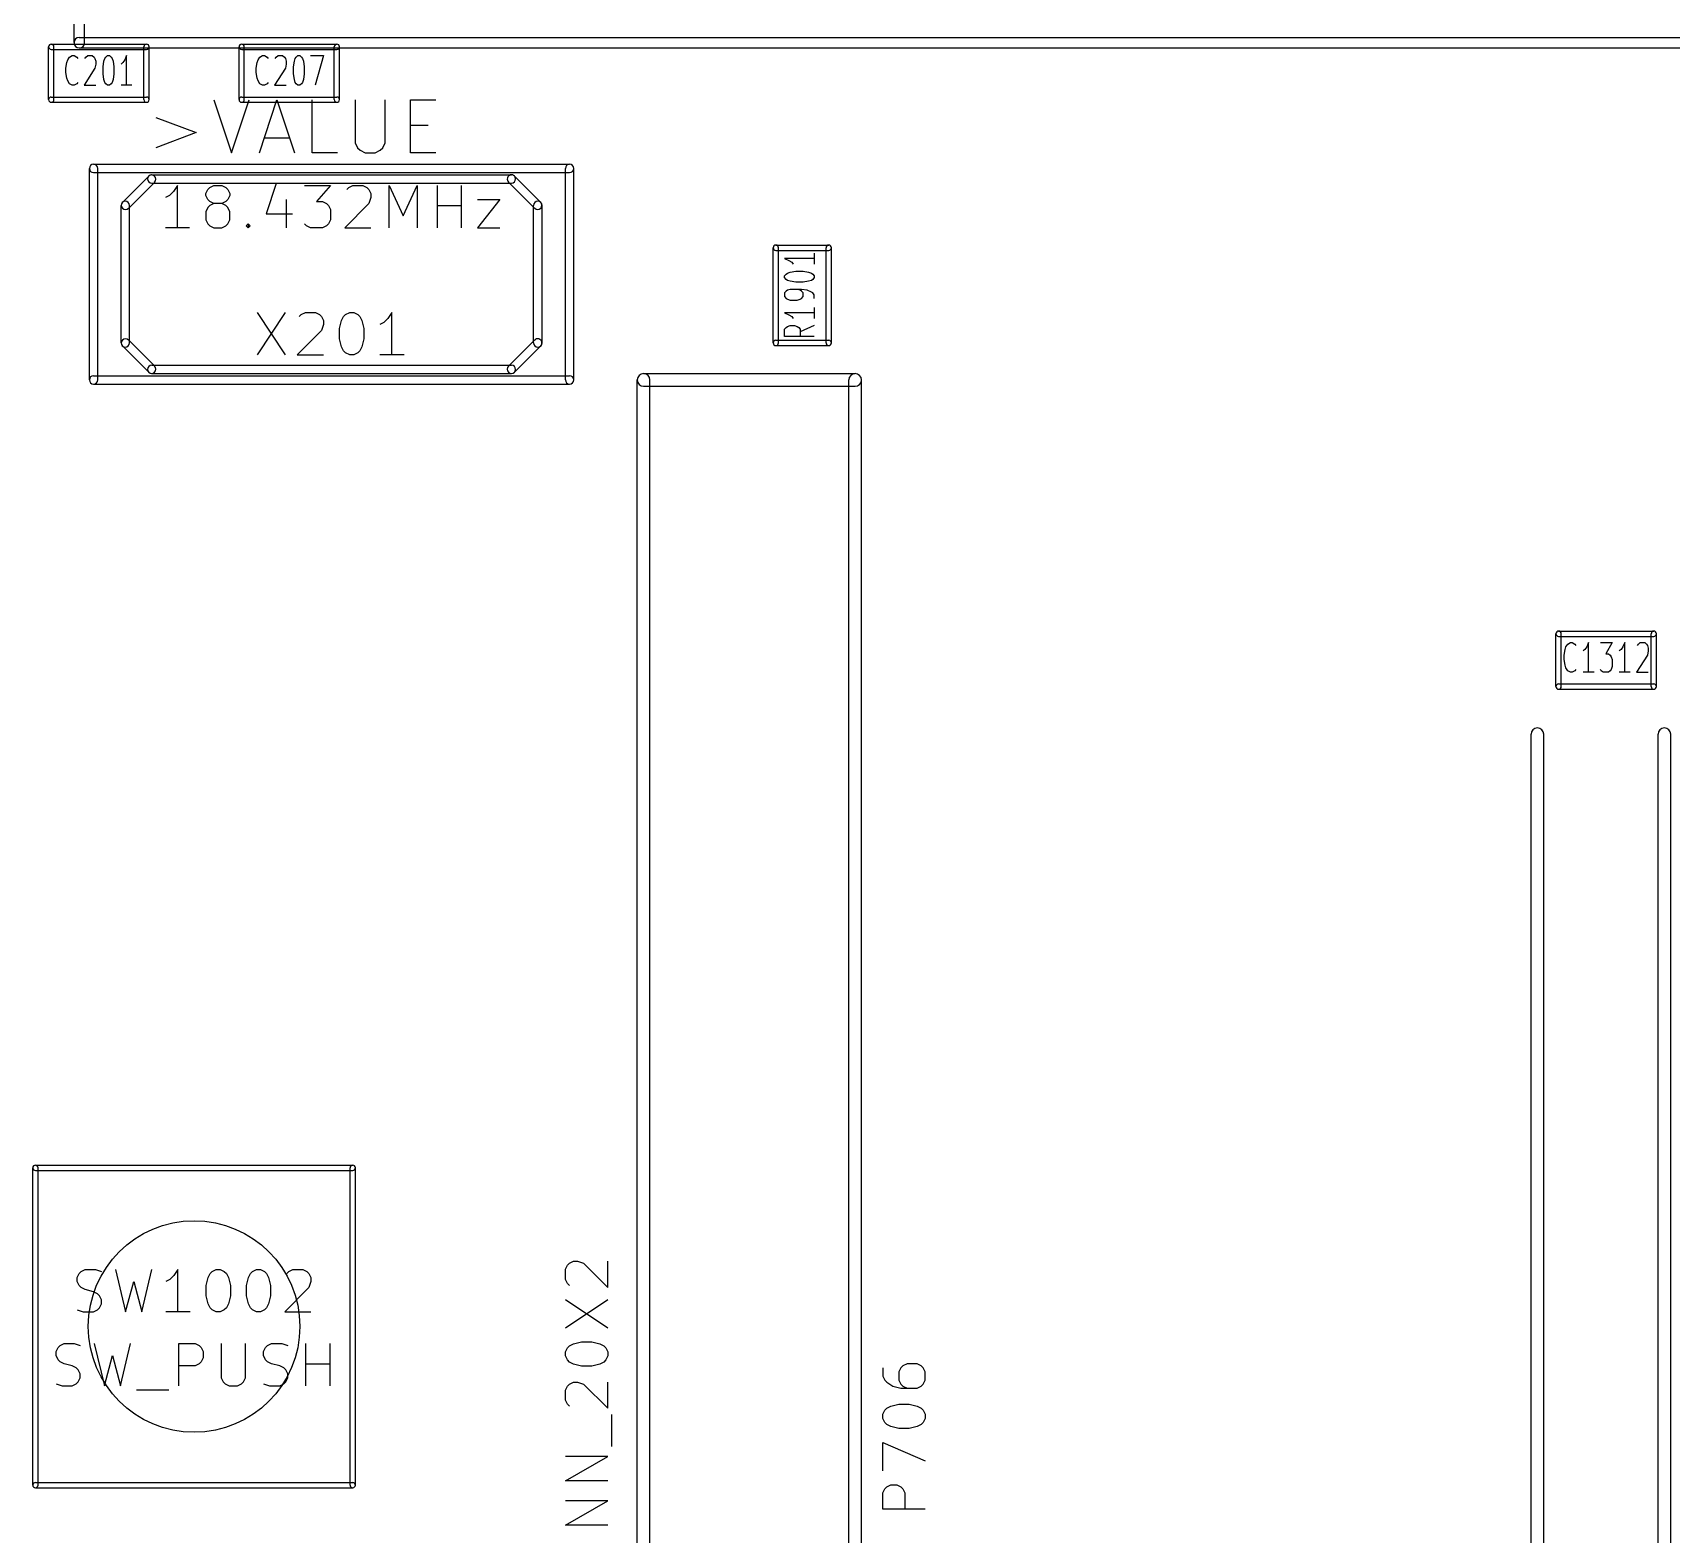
# Model space of a CAD drawing. Extents: x -29274 to 69862, y 23709 to 162744.
# Drawn here: x 26375 to 41865, y 35556 to 49752 of the extents above; entities that cross this region are included whole.
import ezdxf

# ---------------------------------------------------------------- set-up
doc = ezdxf.new("R2010")
doc.units = 0
doc.layers.add('BLACK', color=1, linetype='CONTINUOUS')

msp = doc.modelspace()

# ---------------------------------------------------------------- linework, layer by layer
at = {"layer": 'BLACK'}
for p, q in [((26765, 49659), (26765, 66981)), ((26865, 49659), (26865, 66981)), ((26525, 49120), (26525, 49620)), ((26550, 49645), (27450, 49645)), ((26550, 49595), (27450, 49595)), ((26575, 49120), (26575, 49620)), ((26815, 49709), (59885, 49709)), ((26815, 49609), (59885, 49609)), ((27425, 49120), (27425, 49620)), ((27475, 49120), (27475, 49620)), ((28325, 49120), (28325, 49620)), ((28350, 49645), (29250, 49645)), ((28350, 49595), (29250, 49595)), ((28375, 49120), (28375, 49620)), ((29225, 49120), (29225, 49620)), ((29275, 49120), (29275, 49620)), ((26688, 49417), (26697, 49470)), ((26688, 49377), (26688, 49417)), ((26697, 49470), (26705, 49497)), ((26705, 49497), (26723, 49523)), ((26723, 49523), (26748, 49537)), ((26748, 49537), (26765, 49537)), ((26765, 49537), (26791, 49523)), ((26791, 49523), (26800, 49510)), ((26963, 49417), (26860, 49257)), ((26868, 49510), (26877, 49523)), ((26877, 49523), (26894, 49537)), ((26894, 49537), (26937, 49537)), ((26937, 49537), (26954, 49523)), ((26954, 49523), (26963, 49510)), ((26963, 49510), (26971, 49483)), ((26971, 49457), (26963, 49417)), ((26971, 49483), (26971, 49457)), ((27039, 49430), (27048, 49483)), ((27039, 49363), (27039, 49430)), ((27048, 49483), (27056, 49510)), ((27056, 49510), (27065, 49523)), ((27065, 49523), (27082, 49537)), ((27082, 49537), (27099, 49537)), ((27099, 49537), (27116, 49523)), ((27116, 49523), (27125, 49510)), ((27125, 49510), (27134, 49483)), ((27134, 49483), (27142, 49430)), ((27142, 49430), (27142, 49363)), ((27227, 49470), (27210, 49457)), ((27245, 49497), (27227, 49470)), ((27262, 49537), (27245, 49497)), ((27262, 49257), (27262, 49537)), ((28488, 49417), (28497, 49470)), ((28488, 49377), (28488, 49417)), ((28497, 49470), (28505, 49497)), ((28505, 49497), (28523, 49523)), ((28523, 49523), (28548, 49537)), ((28548, 49537), (28565, 49537)), ((28565, 49537), (28591, 49523)), ((28591, 49523), (28600, 49510)), ((28763, 49417), (28660, 49257)), ((28668, 49510), (28677, 49523)), ((28677, 49523), (28694, 49537)), ((28694, 49537), (28737, 49537)), ((28737, 49537), (28754, 49523)), ((28754, 49523), (28763, 49510)), ((28763, 49510), (28771, 49483)), ((28771, 49457), (28763, 49417)), ((28771, 49483), (28771, 49457)), ((28839, 49430), (28848, 49483)), ((28839, 49363), (28839, 49430)), ((28848, 49483), (28856, 49510)), ((28856, 49510), (28865, 49523)), ((28865, 49523), (28882, 49537)), ((28882, 49537), (28899, 49537)), ((28899, 49537), (28916, 49523)), ((28916, 49523), (28925, 49510)), ((28925, 49510), (28934, 49483)), ((28934, 49483), (28942, 49430)), ((28942, 49430), (28942, 49363)), ((29002, 49537), (29122, 49537)), ((29122, 49537), (29045, 49257)), ((26697, 49323), (26688, 49377)), ((26705, 49297), (26697, 49323)), ((26723, 49270), (26705, 49297)), ((26748, 49257), (26723, 49270)), ((26791, 49270), (26765, 49257)), ((26800, 49283), (26791, 49270)), ((27048, 49310), (27039, 49363)), ((27056, 49283), (27048, 49310)), ((27065, 49270), (27056, 49283)), ((27082, 49257), (27065, 49270)), ((27116, 49270), (27099, 49257)), ((27125, 49283), (27116, 49270)), ((27134, 49310), (27125, 49283)), ((27142, 49363), (27134, 49310)), ((28497, 49323), (28488, 49377)), ((28505, 49297), (28497, 49323)), ((28523, 49270), (28505, 49297)), ((28548, 49257), (28523, 49270)), ((28591, 49270), (28565, 49257)), ((28600, 49283), (28591, 49270)), ((28848, 49310), (28839, 49363)), ((28856, 49283), (28848, 49310)), ((28865, 49270), (28856, 49283)), ((28882, 49257), (28865, 49270)), ((28916, 49270), (28899, 49257)), ((28925, 49283), (28916, 49270)), ((28934, 49310), (28925, 49283)), ((28942, 49363), (28934, 49310)), ((26550, 49145), (27450, 49145)), ((26765, 49257), (26748, 49257)), ((26860, 49257), (26971, 49257)), ((27099, 49257), (27082, 49257)), ((27313, 49257), (27210, 49257)), ((28088, 49118), (28254, 48618)), ((28254, 48618), (28421, 49118)), ((28350, 49145), (29250, 49145)), ((28517, 48618), (28683, 49118)), ((28565, 49257), (28548, 49257)), ((28660, 49257), (28771, 49257)), ((28683, 49118), (28850, 48618)), ((28899, 49257), (28882, 49257)), ((29017, 48618), (29017, 49118)), ((29422, 49118), (29422, 48713)), ((29708, 48713), (29708, 49118)), ((29946, 48618), (29946, 49118)), ((29946, 49118), (30184, 49118)), ((26550, 49095), (27450, 49095)), ((27540, 48951), (27921, 48808)), ((28350, 49095), (29250, 49095)), ((27921, 48808), (27540, 48665)), ((29946, 48880), (30113, 48880)), ((28564, 48760), (28802, 48760)), ((29422, 48713), (29446, 48665)), ((29446, 48665), (29470, 48641)), ((29470, 48641), (29517, 48618)), ((29613, 48618), (29660, 48641)), ((29660, 48641), (29684, 48665)), ((29684, 48665), (29708, 48713)), ((26950, 48510), (31450, 48510)), ((29255, 48618), (29017, 48618)), ((29517, 48618), (29613, 48618)), ((30184, 48618), (29946, 48618)), ((26910, 46470), (26910, 48470)), ((26950, 48430), (31450, 48430)), ((26990, 46470), (26990, 48470)), ((27471, 48398), (27222, 48149)), ((27528, 48341), (27279, 48092)), ((27500, 48410), (30900, 48410)), ((27500, 48330), (30900, 48330)), ((31121, 48092), (30872, 48341)), ((31178, 48149), (30929, 48398)), ((31410, 46470), (31410, 48470)), ((31490, 46470), (31490, 48470)), ((27667, 48213), (27629, 48194)), ((27705, 48251), (27667, 48213)), ((27743, 48308), (27705, 48251)), ((27743, 47908), (27743, 48308)), ((28010, 48232), (28029, 48270)), ((28010, 48213), (28010, 48232)), ((28029, 48175), (28010, 48213)), ((28029, 48270), (28048, 48289)), ((28048, 48156), (28029, 48175)), ((28048, 48289), (28086, 48308)), ((28086, 48308), (28163, 48308)), ((28163, 48308), (28201, 48289)), ((28201, 48289), (28220, 48270)), ((28220, 48175), (28201, 48156)), ((28220, 48270), (28239, 48232)), ((28239, 48213), (28220, 48175)), ((28239, 48232), (28239, 48213)), ((28676, 48327), (28581, 48041)), ((28772, 48175), (28772, 47908)), ((28943, 48308), (29191, 48308)), ((29191, 48308), (29057, 48156)), ((29343, 48270), (29362, 48289)), ((29362, 48289), (29400, 48308)), ((29400, 48308), (29496, 48308)), ((29496, 48308), (29534, 48289)), ((29534, 48289), (29553, 48270)), ((29553, 48270), (29572, 48232)), ((29572, 48194), (29553, 48137)), ((29572, 48232), (29572, 48194)), ((29743, 47908), (29743, 48308)), ((29743, 48308), (29877, 48022)), ((29877, 48022), (30010, 48308)), ((30010, 48308), (30010, 47908)), ((30200, 47908), (30200, 48308)), ((30429, 47908), (30429, 48308)), ((30581, 48175), (30791, 48175)), ((30791, 48175), (30581, 47908)), ((27210, 46820), (27210, 48120)), ((27290, 46820), (27290, 48120)), ((28029, 48099), (28010, 48060)), ((28010, 48060), (28010, 47984)), ((28048, 48118), (28029, 48099)), ((28086, 48137), (28048, 48156)), ((28086, 48137), (28048, 48118)), ((28163, 48137), (28086, 48137)), ((28201, 48156), (28163, 48137)), ((28201, 48118), (28163, 48137)), ((28220, 48099), (28201, 48118)), ((28239, 48060), (28220, 48099)), ((28239, 47984), (28239, 48060)), ((28581, 48041), (28829, 48041)), ((29057, 48156), (29115, 48156)), ((29115, 48156), (29153, 48137)), ((29153, 48137), (29172, 48118)), ((29172, 48118), (29191, 48080)), ((29191, 48080), (29191, 47984)), ((29553, 48137), (29324, 47908)), ((30200, 48118), (30429, 48118)), ((31110, 46820), (31110, 48120)), ((31190, 46820), (31190, 48120)), ((27858, 47908), (27629, 47908)), ((28010, 47984), (28029, 47946)), ((28029, 47946), (28048, 47927)), ((28048, 47927), (28086, 47908)), ((28086, 47908), (28163, 47908)), ((28163, 47908), (28201, 47927)), ((28201, 47927), (28220, 47946)), ((28220, 47946), (28239, 47984)), ((28391, 47927), (28410, 47946)), ((28410, 47908), (28391, 47927)), ((28410, 47946), (28429, 47927)), ((28410, 47946), (28410, 47908)), ((28429, 47927), (28410, 47908)), ((28962, 47927), (28943, 47946)), ((29000, 47908), (28962, 47927)), ((29115, 47908), (29000, 47908)), ((29153, 47927), (29115, 47908)), ((29172, 47946), (29153, 47927)), ((29191, 47984), (29172, 47946)), ((29324, 47908), (29572, 47908)), ((30581, 47908), (30791, 47908)), ((33375, 46820), (33375, 47720)), ((33400, 47745), (33900, 47745)), ((33425, 46820), (33425, 47720)), ((33875, 46820), (33875, 47720)), ((33925, 46820), (33925, 47720)), ((33400, 47695), (33900, 47695)), ((33763, 47617), (33483, 47617)), ((33483, 47617), (33523, 47600)), ((33523, 47600), (33550, 47582)), ((33550, 47582), (33563, 47565)), ((33763, 47668), (33763, 47565)), ((33483, 47454), (33497, 47471)), ((33483, 47437), (33483, 47454)), ((33497, 47420), (33483, 47437)), ((33497, 47471), (33510, 47480)), ((33510, 47411), (33497, 47420)), ((33510, 47480), (33537, 47489)), ((33537, 47403), (33510, 47411)), ((33537, 47489), (33590, 47497)), ((33590, 47394), (33537, 47403)), ((33590, 47497), (33657, 47497)), ((33657, 47497), (33710, 47489)), ((33710, 47403), (33657, 47394)), ((33710, 47489), (33737, 47480)), ((33737, 47411), (33710, 47403)), ((33737, 47480), (33750, 47471)), ((33750, 47420), (33737, 47411)), ((33750, 47471), (33763, 47454)), ((33763, 47437), (33750, 47420)), ((33763, 47454), (33763, 47437)), ((33497, 47309), (33483, 47292)), ((33483, 47292), (33483, 47258)), ((33483, 47258), (33497, 47240)), ((33510, 47318), (33497, 47309)), ((33537, 47326), (33510, 47318)), ((33643, 47326), (33537, 47326)), ((33657, 47394), (33590, 47394)), ((33630, 47318), (33603, 47326)), ((33643, 47309), (33630, 47318)), ((33697, 47318), (33643, 47326)), ((33657, 47292), (33643, 47309)), ((33643, 47240), (33657, 47258)), ((33657, 47258), (33657, 47292)), ((33737, 47300), (33697, 47318)), ((33750, 47292), (33737, 47300)), ((33763, 47275), (33750, 47292)), ((33763, 47240), (33763, 47275)), ((28495, 47108), (28762, 46708)), ((28762, 47108), (28495, 46708)), ((28914, 47089), (28952, 47108)), ((28952, 47108), (29048, 47108)), ((29048, 47108), (29086, 47089)), ((29333, 47089), (29371, 47108)), ((29371, 47108), (29410, 47108)), ((29410, 47108), (29448, 47089)), ((29771, 47108), (29733, 47051)), ((29771, 46708), (29771, 47108)), ((33763, 47104), (33483, 47104)), ((33483, 47104), (33523, 47087)), ((33497, 47240), (33510, 47232)), ((33510, 47232), (33537, 47223)), ((33537, 47223), (33603, 47223)), ((33603, 47223), (33630, 47232)), ((33630, 47232), (33643, 47240)), ((33763, 47155), (33763, 47052)), ((29105, 46937), (28876, 46708)), ((28895, 47070), (28914, 47089)), ((29086, 47089), (29105, 47070)), ((29105, 47070), (29124, 47032)), ((29124, 46994), (29105, 46937)), ((29124, 47032), (29124, 46994)), ((29276, 46956), (29295, 47032)), ((29276, 46860), (29276, 46956)), ((29295, 47032), (29314, 47070)), ((29314, 47070), (29333, 47089)), ((29448, 47089), (29467, 47070)), ((29467, 47070), (29486, 47032)), ((29486, 47032), (29505, 46956)), ((29505, 46956), (29505, 46860)), ((29695, 47013), (29657, 46994)), ((29733, 47051), (29695, 47013)), ((33483, 46949), (33497, 46967)), ((33483, 46881), (33483, 46949)), ((33497, 46967), (33510, 46975)), ((33510, 46975), (33537, 46984)), ((33523, 47087), (33550, 47069)), ((33537, 46984), (33577, 46984)), ((33550, 47069), (33563, 47052)), ((33577, 46984), (33603, 46975)), ((33603, 46975), (33617, 46967)), ((33617, 46967), (33630, 46949)), ((33763, 46984), (33630, 46924)), ((33630, 46949), (33630, 46881)), ((27222, 46791), (27471, 46542)), ((27279, 46848), (27528, 46599)), ((29295, 46784), (29276, 46860)), ((29314, 46746), (29295, 46784)), ((29486, 46784), (29467, 46746)), ((29505, 46860), (29486, 46784)), ((30872, 46599), (31121, 46848)), ((30929, 46542), (31178, 46791)), ((33400, 46845), (33900, 46845)), ((33400, 46795), (33900, 46795)), ((33763, 46881), (33483, 46881)), ((28876, 46708), (29124, 46708)), ((29333, 46727), (29314, 46746)), ((29371, 46708), (29333, 46727)), ((29410, 46708), (29371, 46708)), ((29448, 46727), (29410, 46708)), ((29467, 46746), (29448, 46727)), ((29886, 46708), (29657, 46708)), ((26950, 46510), (31450, 46510)), ((27500, 46610), (30900, 46610)), ((27500, 46530), (30900, 46530)), ((32090, 26470), (32090, 46470)), ((32150, 46530), (34150, 46530)), ((32210, 26470), (32210, 46470)), ((34090, 26470), (34090, 46470)), ((34210, 26470), (34210, 46470)), ((26950, 46430), (31450, 46430)), ((32150, 46410), (34150, 46410)), ((40775, 43570), (40775, 44070)), ((40800, 44095), (41700, 44095)), ((40800, 44045), (41700, 44045)), ((40825, 43570), (40825, 44070)), ((41675, 43570), (41675, 44070)), ((41725, 43570), (41725, 44070)), ((40852, 43867), (40861, 43920)), ((40852, 43827), (40852, 43867)), ((40861, 43920), (40869, 43947)), ((40869, 43947), (40887, 43973)), ((40887, 43973), (40912, 43987)), ((40912, 43987), (40929, 43987)), ((40929, 43987), (40955, 43973)), ((40955, 43973), (40964, 43960)), ((41049, 43920), (41032, 43907)), ((41067, 43947), (41049, 43920)), ((41084, 43987), (41067, 43947)), ((41084, 43707), (41084, 43987)), ((41195, 43987), (41306, 43987)), ((41306, 43987), (41246, 43880)), ((41246, 43880), (41272, 43880)), ((41272, 43880), (41289, 43867)), ((41289, 43867), (41298, 43853)), ((41298, 43853), (41306, 43827)), ((41391, 43920), (41374, 43907)), ((41409, 43947), (41391, 43920)), ((41426, 43987), (41409, 43947)), ((41426, 43707), (41426, 43987)), ((41640, 43867), (41537, 43707)), ((41545, 43960), (41554, 43973)), ((41554, 43973), (41571, 43987)), ((41571, 43987), (41614, 43987)), ((41614, 43987), (41631, 43973)), ((41631, 43973), (41640, 43960)), ((41640, 43960), (41648, 43933)), ((41648, 43907), (41640, 43867)), ((41648, 43933), (41648, 43907)), ((40861, 43773), (40852, 43827)), ((40869, 43747), (40861, 43773)), ((40887, 43720), (40869, 43747)), ((40912, 43707), (40887, 43720)), ((40929, 43707), (40912, 43707)), ((40955, 43720), (40929, 43707)), ((40964, 43733), (40955, 43720)), ((41135, 43707), (41032, 43707)), ((41203, 43720), (41195, 43733)), ((41220, 43707), (41203, 43720)), ((41272, 43707), (41220, 43707)), ((41289, 43720), (41272, 43707)), ((41298, 43733), (41289, 43720)), ((41306, 43760), (41298, 43733)), ((41306, 43827), (41306, 43760)), ((41477, 43707), (41374, 43707)), ((41537, 43707), (41648, 43707)), ((40800, 43595), (41700, 43595)), ((40800, 43545), (41700, 43545)), ((40540, 32942), (40540, 43120)), ((40660, 32942), (40660, 43120)), ((41740, 32942), (41740, 43120)), ((41860, 32942), (41860, 43120)), ((26400, 39045), (29400, 39045)), ((26375, 36020), (26375, 39020)), ((26400, 38995), (29400, 38995)), ((26425, 36020), (26425, 39020)), ((29375, 36020), (29375, 39020)), ((29425, 36020), (29425, 39020)), ((31431, 38099), (31450, 38118)), ((31450, 38118), (31488, 38137)), ((31488, 38137), (31526, 38137)), ((31526, 38137), (31583, 38118)), ((31583, 38118), (31812, 37889)), ((31812, 37889), (31812, 38137)), ((26795, 37982), (26814, 38020)), ((26795, 37944), (26795, 37982)), ((26814, 38020), (26833, 38039)), ((26833, 38039), (26871, 38058)), ((26871, 38058), (26967, 38058)), ((26967, 38058), (27024, 38039)), ((27157, 38058), (27252, 37658)), ((27405, 37658), (27500, 38058)), ((27671, 37963), (27633, 37944)), ((27709, 38001), (27671, 37963)), ((27747, 38058), (27709, 38001)), ((27747, 37658), (27747, 38058)), ((28014, 37906), (28033, 37982)), ((28033, 37982), (28052, 38020)), ((28052, 38020), (28071, 38039)), ((28071, 38039), (28109, 38058)), ((28109, 38058), (28148, 38058)), ((28148, 38058), (28186, 38039)), ((28186, 38039), (28205, 38020)), ((28205, 38020), (28224, 37982)), ((28224, 37982), (28243, 37906)), ((28395, 37906), (28414, 37982)), ((28414, 37982), (28433, 38020)), ((28433, 38020), (28452, 38039)), ((28452, 38039), (28490, 38058)), ((28490, 38058), (28529, 38058)), ((28529, 38058), (28567, 38039)), ((28567, 38039), (28586, 38020)), ((28586, 38020), (28605, 37982)), ((28605, 37982), (28624, 37906)), ((28776, 38020), (28795, 38039)), ((28795, 38039), (28833, 38058)), ((28833, 38058), (28929, 38058)), ((28929, 38058), (28967, 38039)), ((28967, 38039), (28986, 38020)), ((28986, 38020), (29005, 37982)), ((29005, 37982), (29005, 37944)), ((31412, 38061), (31431, 38099)), ((31412, 37965), (31412, 38061)), ((31431, 37927), (31412, 37965)), ((26814, 37906), (26795, 37944)), ((26833, 37887), (26814, 37906)), ((26871, 37868), (26833, 37887)), ((26948, 37849), (26871, 37868)), ((26986, 37830), (26948, 37849)), ((27005, 37810), (26986, 37830)), ((27024, 37772), (27005, 37810)), ((27252, 37658), (27329, 37944)), ((27329, 37944), (27405, 37658)), ((28014, 37810), (28014, 37906)), ((28033, 37734), (28014, 37810)), ((28243, 37810), (28224, 37734)), ((28243, 37906), (28243, 37810)), ((28395, 37810), (28395, 37906)), ((28414, 37734), (28395, 37810)), ((28624, 37810), (28605, 37734)), ((28624, 37906), (28624, 37810)), ((28986, 37887), (28757, 37658)), ((29005, 37944), (28986, 37887)), ((31450, 37908), (31431, 37927)), ((26795, 37677), (26852, 37658)), ((26852, 37658), (26948, 37658)), ((26948, 37658), (26986, 37677)), ((26986, 37677), (27005, 37696)), ((27005, 37696), (27024, 37734)), ((27024, 37734), (27024, 37772)), ((27862, 37658), (27633, 37658)), ((28052, 37696), (28033, 37734)), ((28071, 37677), (28052, 37696)), ((28109, 37658), (28071, 37677)), ((28148, 37658), (28109, 37658)), ((28186, 37677), (28148, 37658)), ((28205, 37696), (28186, 37677)), ((28224, 37734), (28205, 37696)), ((28433, 37696), (28414, 37734)), ((28452, 37677), (28433, 37696)), ((28490, 37658), (28452, 37677)), ((28529, 37658), (28490, 37658)), ((28567, 37677), (28529, 37658)), ((28586, 37696), (28567, 37677)), ((28605, 37734), (28586, 37696)), ((28757, 37658), (29005, 37658)), ((31412, 37508), (31812, 37775)), ((31412, 37775), (31812, 37508)), ((26614, 37320), (26633, 37339)), ((26633, 37339), (26671, 37358)), ((26671, 37358), (26767, 37358)), ((26767, 37358), (26824, 37339)), ((26957, 37358), (27052, 36958)), ((27205, 36958), (27300, 37358)), ((27757, 36958), (27757, 37358)), ((27757, 37358), (27910, 37358)), ((27910, 37358), (27948, 37339)), ((27948, 37339), (27967, 37320)), ((28157, 37358), (28157, 37034)), ((28386, 37034), (28386, 37358)), ((28576, 37320), (28595, 37339)), ((28595, 37339), (28633, 37358)), ((28633, 37358), (28729, 37358)), ((28729, 37358), (28786, 37339)), ((28957, 36958), (28957, 37358)), ((29186, 36958), (29186, 37358)), ((31431, 37318), (31450, 37337)), ((31450, 37337), (31488, 37356)), ((31488, 37356), (31564, 37375)), ((31564, 37375), (31660, 37375)), ((31660, 37375), (31736, 37356)), ((31736, 37356), (31774, 37337)), ((31774, 37337), (31793, 37318)), ((26595, 37282), (26614, 37320)), ((26595, 37244), (26595, 37282)), ((26614, 37206), (26595, 37244)), ((26633, 37187), (26614, 37206)), ((26671, 37168), (26633, 37187)), ((27052, 36958), (27129, 37244)), ((27129, 37244), (27205, 36958)), ((27967, 37187), (27948, 37168)), ((27967, 37320), (27986, 37282)), ((27986, 37225), (27967, 37187)), ((27986, 37282), (27986, 37225)), ((28557, 37282), (28576, 37320)), ((28557, 37244), (28557, 37282)), ((28576, 37206), (28557, 37244)), ((28595, 37187), (28576, 37206)), ((28633, 37168), (28595, 37187)), ((31412, 37280), (31431, 37318)), ((31412, 37241), (31412, 37280)), ((31431, 37203), (31412, 37241)), ((31450, 37184), (31431, 37203)), ((31488, 37165), (31450, 37184)), ((31774, 37184), (31736, 37165)), ((31793, 37203), (31774, 37184)), ((31793, 37318), (31812, 37280)), ((31812, 37241), (31793, 37203)), ((31812, 37280), (31812, 37241)), ((26748, 37149), (26671, 37168)), ((26786, 37130), (26748, 37149)), ((26805, 37110), (26786, 37130)), ((26824, 37072), (26805, 37110)), ((26805, 36996), (26824, 37034)), ((26824, 37034), (26824, 37072)), ((27910, 37149), (27757, 37149)), ((27948, 37168), (27910, 37149)), ((28157, 37034), (28176, 36996)), ((28367, 36996), (28386, 37034)), ((28710, 37149), (28633, 37168)), ((28748, 37130), (28710, 37149)), ((28767, 37110), (28748, 37130)), ((28786, 37072), (28767, 37110)), ((28767, 36996), (28786, 37034)), ((28786, 37034), (28786, 37072)), ((28957, 37168), (29186, 37168)), ((31564, 37146), (31488, 37165)), ((31660, 37146), (31564, 37146)), ((31736, 37165), (31660, 37146)), ((34412, 37128), (34412, 37051)), ((34412, 37051), (34431, 37013)), ((34583, 37128), (34564, 37090)), ((34564, 37090), (34564, 37013)), ((34602, 37147), (34583, 37128)), ((34640, 37166), (34602, 37147)), ((34736, 37166), (34640, 37166)), ((34774, 37147), (34736, 37166)), ((34793, 37128), (34774, 37147)), ((34812, 37090), (34793, 37128)), ((34812, 37013), (34812, 37090)), ((26595, 36977), (26652, 36958)), ((26652, 36958), (26748, 36958)), ((26748, 36958), (26786, 36977)), ((26786, 36977), (26805, 36996)), ((27357, 36920), (27662, 36920)), ((28176, 36996), (28195, 36977)), ((28195, 36977), (28233, 36958)), ((28233, 36958), (28310, 36958)), ((28310, 36958), (28348, 36977)), ((28348, 36977), (28367, 36996)), ((28557, 36977), (28614, 36958)), ((28614, 36958), (28710, 36958)), ((28710, 36958), (28748, 36977)), ((28748, 36977), (28767, 36996)), ((31412, 36918), (31431, 36956)), ((31412, 36822), (31412, 36918)), ((31431, 36956), (31450, 36975)), ((31450, 36975), (31488, 36994)), ((31488, 36994), (31526, 36994)), ((31526, 36994), (31583, 36975)), ((31583, 36975), (31812, 36746)), ((31812, 36746), (31812, 36994)), ((34431, 37013), (34450, 36994)), ((34450, 36994), (34507, 36956)), ((34507, 36956), (34583, 36937)), ((34564, 37013), (34583, 36975)), ((34583, 36975), (34602, 36956)), ((34583, 36937), (34736, 36937)), ((34602, 36956), (34640, 36937)), ((34736, 36937), (34774, 36956)), ((34774, 36956), (34793, 36975)), ((34793, 36975), (34812, 37013)), ((31431, 36784), (31412, 36822)), ((31450, 36765), (31431, 36784)), ((34412, 36690), (34431, 36728)), ((34431, 36728), (34450, 36747)), ((34450, 36747), (34488, 36766)), ((34488, 36766), (34564, 36785)), ((34564, 36785), (34660, 36785)), ((34660, 36785), (34736, 36766)), ((34736, 36766), (34774, 36747)), ((34774, 36747), (34793, 36728)), ((34793, 36728), (34812, 36690)), ((31850, 36384), (31850, 36689)), ((34412, 36651), (34412, 36690)), ((34431, 36613), (34412, 36651)), ((34450, 36594), (34431, 36613)), ((34488, 36575), (34450, 36594)), ((34564, 36556), (34488, 36575)), ((34736, 36575), (34660, 36556)), ((34774, 36594), (34736, 36575)), ((34793, 36613), (34774, 36594)), ((34812, 36651), (34793, 36613)), ((34812, 36690), (34812, 36651)), ((34412, 36156), (34412, 36423)), ((34412, 36423), (34812, 36251)), ((34660, 36556), (34564, 36556)), ((31412, 36060), (31812, 36289)), ((31812, 36289), (31412, 36289)), ((26400, 36045), (29400, 36045)), ((26400, 35995), (29400, 35995)), ((31812, 36060), (31412, 36060)), ((34412, 35947), (34431, 35985)), ((34412, 35794), (34412, 35947)), ((34431, 35985), (34450, 36004)), ((34450, 36004), (34488, 36023)), ((34488, 36023), (34545, 36023)), ((34545, 36023), (34583, 36004)), ((34583, 36004), (34602, 35985)), ((34602, 35985), (34621, 35947)), ((34621, 35947), (34621, 35794)), ((31412, 35641), (31812, 35870)), ((31812, 35870), (31412, 35870)), ((34812, 35794), (34412, 35794)), ((31812, 35641), (31412, 35641))]:
    msp.add_line(p, q, dxfattribs=at)
msp.add_circle((27900, 37520), 1000, dxfattribs=at)
for centre, radius, start, end in [((26550, 49620), 25, 90, 270), ((26550, 49620), 25, 360, 540), ((26815, 49659), 50, 90, 270), ((26815, 49659), 50, 180, 360), ((27450, 49620), 25, 360, 540), ((27450, 49620), 25, 270, 450), ((28350, 49620), 25, 90, 270), ((28350, 49620), 25, 360, 540), ((29250, 49620), 25, 360, 540), ((29250, 49620), 25, 270, 450), ((26550, 49120), 25, 90, 270), ((26550, 49120), 25, 180, 360), ((27450, 49120), 25, 180, 360), ((27450, 49120), 25, 270, 450), ((28350, 49120), 25, 90, 270), ((28350, 49120), 25, 180, 360), ((29250, 49120), 25, 180, 360), ((29250, 49120), 25, 270, 450), ((26950, 48470), 40, 360, 540), ((26950, 48470), 40, 90, 270), ((31450, 48470), 40, 360, 540), ((31450, 48470), 40, 270, 450), ((27500, 48370), 40, 90, 270), ((27499, 48369), 40, -45, 135), ((30901, 48369), 40, 405, 585), ((30900, 48370), 40, 270, 450), ((27250, 48120), 40, 360, 540), ((27251, 48121), 40, 135, 315), ((31150, 48120), 40, 360, 540), ((31149, 48121), 40, 225, 405), ((33400, 47720), 25, 360, 540), ((33400, 47720), 25, 90, 270), ((33900, 47720), 25, 360, 540), ((33900, 47720), 25, 270, 450), ((27250, 46820), 40, 180, 360), ((27251, 46819), 40, 45, 225), ((31150, 46820), 40, 180, 360), ((31149, 46819), 40, 315, 495), ((33400, 46820), 25, 90, 270), ((33400, 46820), 25, 180, 360), ((33900, 46820), 25, 180, 360), ((33900, 46820), 25, 270, 450), ((26950, 46470), 40, 90, 270), ((26950, 46470), 40, 180, 360), ((27500, 46570), 40, 90, 270), ((27499, 46571), 40, 225, 405), ((30901, 46571), 40, 135, 315), ((30900, 46570), 40, 270, 450), ((31450, 46470), 40, 180, 360), ((31450, 46470), 40, 270, 450), ((32150, 46470), 60, 360, 540), ((32150, 46470), 60, 90, 270), ((34150, 46470), 60, 360, 540), ((34150, 46470), 60, 270, 450), ((40800, 44070), 25, 360, 540), ((40800, 44070), 25, 90, 270), ((41700, 44070), 25, 360, 540), ((41700, 44070), 25, 270, 450), ((40800, 43570), 25, 90, 270), ((40800, 43570), 25, 180, 360), ((41700, 43570), 25, 180, 360), ((41700, 43570), 25, 270, 450), ((40600, 43120), 60, 360, 540), ((41800, 43120), 60, 360, 540), ((26400, 39020), 25, 90, 270), ((26400, 39020), 25, 360, 540), ((29400, 39020), 25, 360, 540), ((29400, 39020), 25, 270, 450), ((26400, 36020), 25, 90, 270), ((26400, 36020), 25, 180, 360), ((29400, 36020), 25, 180, 360), ((29400, 36020), 25, 270, 450)]:
    msp.add_arc(centre, radius, start, end, dxfattribs=at)

doc.saveas('drawing.dxf')
